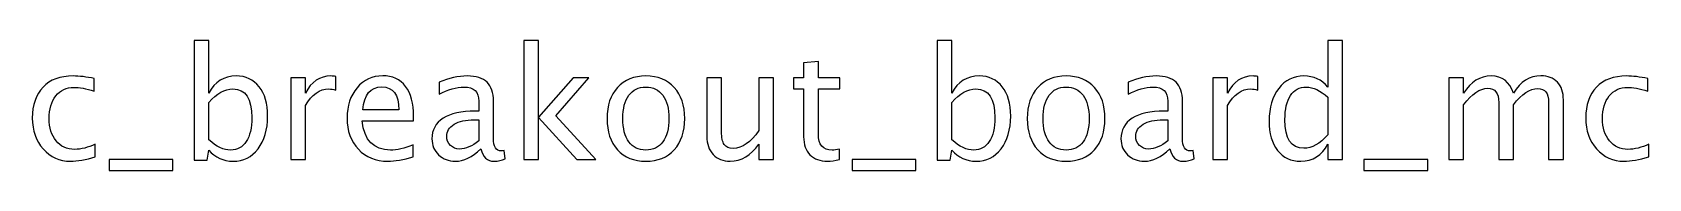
# Model space of a CAD drawing. Header units: centimetres. Extents: x -55 to 43, y -73 to 74.
# Drawn here: x -17.71 to -4.34, y 16.05 to 17.12 of the extents above; entities that cross this region are included whole.
import ezdxf

# ---------------------------------------------------------------- set-up
doc = ezdxf.new("R2010")
doc.units = ezdxf.units.CM
doc.header["$MEASUREMENT"] = 0
doc.layers.add('Layer 1', color=7, linetype='Continuous')

msp = doc.modelspace()

# ---------------------------------------------------------------- linework, layer by layer
at = {"layer": 'Layer 1'}
for points, knots in [([(-16.37559, 16.13235), (-16.37559, 16.13235), (-16.37559, 17.11914), (-16.37559, 17.11914), (-16.37559, 17.11914), (-16.37559, 17.11914), (-16.25367, 17.11914), (-16.25367, 17.11914), (-16.25367, 17.11914), (-16.25367, 17.11914), (-16.25367, 16.68586), (-16.25367, 16.68586), (-16.25367, 16.68586), (-16.20372, 16.78005), (-16.12857, 16.82704), (-16.02846, 16.82704), (-16.02846, 16.82704), (-15.94739, 16.82704), (-15.88368, 16.79762), (-15.83711, 16.73856), (-15.83711, 16.73856), (-15.79054, 16.67951), (-15.76726, 16.59886), (-15.76726, 16.49663), (-15.76726, 16.49663), (-15.76726, 16.38529), (-15.79372, 16.29533), (-15.84642, 16.22718), (-15.84642, 16.22718), (-15.89913, 16.15881), (-15.96855, 16.12473), (-16.05449, 16.12473), (-16.05449, 16.12473), (-16.13429, 16.12473), (-16.20075, 16.15521), (-16.25367, 16.21638), (-16.25367, 16.21638), (-16.25367, 16.21638), (-16.26849, 16.13235), (-16.26849, 16.13235), (-16.26849, 16.13235), (-16.26849, 16.13235), (-16.37559, 16.13235), (-16.37559, 16.13235)], [0, 0, 0, 0, 0.08333333, 0.08333333, 0.08333333, 0.08333333, 0.16666667, 0.16666667, 0.16666667, 0.16666667, 0.25, 0.25, 0.25, 0.25, 0.33333333, 0.33333333, 0.33333333, 0.33333333, 0.41666667, 0.41666667, 0.41666667, 0.41666667, 0.5, 0.5, 0.5, 0.5, 0.58333333, 0.58333333, 0.58333333, 0.58333333, 0.66666667, 0.66666667, 0.66666667, 0.66666667, 0.75, 0.75, 0.75, 0.75, 0.83333333, 0.83333333, 0.83333333, 0.83333333, 1, 1, 1, 1]), ([(-13.64785, 16.13997), (-13.64785, 16.13997), (-13.64785, 17.11914), (-13.64785, 17.11914), (-13.64785, 17.11914), (-13.64785, 17.11914), (-13.52593, 17.11914), (-13.52593, 17.11914), (-13.52593, 17.11914), (-13.52593, 17.11914), (-13.52593, 16.48647), (-13.52593, 16.48647), (-13.52593, 16.48647), (-13.52593, 16.48647), (-13.24018, 16.81307), (-13.24018, 16.81307), (-13.24018, 16.81307), (-13.24018, 16.81307), (-13.10852, 16.81307), (-13.10852, 16.81307), (-13.10852, 16.81307), (-13.10852, 16.81307), (-13.38157, 16.49896), (-13.38157, 16.49896), (-13.38157, 16.49896), (-13.38157, 16.49896), (-13.05137, 16.13997), (-13.05137, 16.13997), (-13.05137, 16.13997), (-13.05137, 16.13997), (-13.20843, 16.13997), (-13.20843, 16.13997), (-13.20843, 16.13997), (-13.20843, 16.13997), (-13.52593, 16.4852), (-13.52593, 16.4852), (-13.52593, 16.4852), (-13.52593, 16.4852), (-13.52593, 16.13997), (-13.52593, 16.13997), (-13.52593, 16.13997), (-13.52593, 16.13997), (-13.64785, 16.13997), (-13.64785, 16.13997)], [0, 0, 0, 0, 0.08333333, 0.08333333, 0.08333333, 0.08333333, 0.16666667, 0.16666667, 0.16666667, 0.16666667, 0.25, 0.25, 0.25, 0.25, 0.33333333, 0.33333333, 0.33333333, 0.33333333, 0.41666667, 0.41666667, 0.41666667, 0.41666667, 0.5, 0.5, 0.5, 0.5, 0.58333333, 0.58333333, 0.58333333, 0.58333333, 0.66666667, 0.66666667, 0.66666667, 0.66666667, 0.75, 0.75, 0.75, 0.75, 0.83333333, 0.83333333, 0.83333333, 0.83333333, 1, 1, 1, 1]), ([(-10.2271, 16.13235), (-10.2271, 16.13235), (-10.2271, 17.11914), (-10.2271, 17.11914), (-10.2271, 17.11914), (-10.2271, 17.11914), (-10.10518, 17.11914), (-10.10518, 17.11914), (-10.10518, 17.11914), (-10.10518, 17.11914), (-10.10518, 16.68586), (-10.10518, 16.68586), (-10.10518, 16.68586), (-10.05523, 16.78005), (-9.98008, 16.82704), (-9.87997, 16.82704), (-9.87997, 16.82704), (-9.7989, 16.82704), (-9.73519, 16.79762), (-9.68862, 16.73856), (-9.68862, 16.73856), (-9.64205, 16.67951), (-9.61877, 16.59886), (-9.61877, 16.49663), (-9.61877, 16.49663), (-9.61877, 16.38529), (-9.64523, 16.29533), (-9.69793, 16.22718), (-9.69793, 16.22718), (-9.75064, 16.15881), (-9.82006, 16.12473), (-9.906, 16.12473), (-9.906, 16.12473), (-9.9858, 16.12473), (-10.05226, 16.15521), (-10.10518, 16.21638), (-10.10518, 16.21638), (-10.10518, 16.21638), (-10.12, 16.13235), (-10.12, 16.13235), (-10.12, 16.13235), (-10.12, 16.13235), (-10.2271, 16.13235), (-10.2271, 16.13235)], [0, 0, 0, 0, 0.08333333, 0.08333333, 0.08333333, 0.08333333, 0.16666667, 0.16666667, 0.16666667, 0.16666667, 0.25, 0.25, 0.25, 0.25, 0.33333333, 0.33333333, 0.33333333, 0.33333333, 0.41666667, 0.41666667, 0.41666667, 0.41666667, 0.5, 0.5, 0.5, 0.5, 0.58333333, 0.58333333, 0.58333333, 0.58333333, 0.66666667, 0.66666667, 0.66666667, 0.66666667, 0.75, 0.75, 0.75, 0.75, 0.83333333, 0.83333333, 0.83333333, 0.83333333, 1, 1, 1, 1]), ([(-6.99369, 16.13997), (-6.99369, 16.13997), (-6.99369, 16.26634), (-6.99369, 16.26634), (-6.99369, 16.26634), (-7.04343, 16.17193), (-7.11836, 16.12473), (-7.21848, 16.12473), (-7.21848, 16.12473), (-7.29976, 16.12473), (-7.36368, 16.15415), (-7.41025, 16.21321), (-7.41025, 16.21321), (-7.45682, 16.27226), (-7.4801, 16.35291), (-7.4801, 16.45514), (-7.4801, 16.45514), (-7.4801, 16.5669), (-7.45364, 16.65686), (-7.40094, 16.72502), (-7.40094, 16.72502), (-7.34802, 16.79296), (-7.27859, 16.82704), (-7.19244, 16.82704), (-7.19244, 16.82704), (-7.11265, 16.82704), (-7.04618, 16.79656), (-6.99369, 16.73539), (-6.99369, 16.73539), (-6.99369, 16.73539), (-6.99369, 17.11914), (-6.99369, 17.11914), (-6.99369, 17.11914), (-6.99369, 17.11914), (-6.87177, 17.11914), (-6.87177, 17.11914), (-6.87177, 17.11914), (-6.87177, 17.11914), (-6.87177, 16.13997), (-6.87177, 16.13997), (-6.87177, 16.13997), (-6.87177, 16.13997), (-6.99369, 16.13997), (-6.99369, 16.13997)], [0, 0, 0, 0, 0.08333333, 0.08333333, 0.08333333, 0.08333333, 0.16666667, 0.16666667, 0.16666667, 0.16666667, 0.25, 0.25, 0.25, 0.25, 0.33333333, 0.33333333, 0.33333333, 0.33333333, 0.41666667, 0.41666667, 0.41666667, 0.41666667, 0.5, 0.5, 0.5, 0.5, 0.58333333, 0.58333333, 0.58333333, 0.58333333, 0.66666667, 0.66666667, 0.66666667, 0.66666667, 0.75, 0.75, 0.75, 0.75, 0.83333333, 0.83333333, 0.83333333, 0.83333333, 1, 1, 1, 1]), ([(-11.03609, 16.14018), (-11.07377, 16.12981), (-11.10657, 16.12473), (-11.1343, 16.12473), (-11.1343, 16.12473), (-11.19653, 16.12473), (-11.245, 16.14251), (-11.27972, 16.17807), (-11.27972, 16.17807), (-11.31464, 16.21363), (-11.332, 16.26295), (-11.332, 16.32624), (-11.332, 16.32624), (-11.332, 16.32624), (-11.332, 16.72163), (-11.332, 16.72163), (-11.332, 16.72163), (-11.332, 16.72163), (-11.41624, 16.72163), (-11.41624, 16.72163), (-11.41624, 16.72163), (-11.41624, 16.72163), (-11.41624, 16.81307), (-11.41624, 16.81307), (-11.41624, 16.81307), (-11.41624, 16.81307), (-11.332, 16.81307), (-11.332, 16.81307), (-11.332, 16.81307), (-11.332, 16.81307), (-11.332, 16.93478), (-11.332, 16.93478), (-11.332, 16.93478), (-11.332, 16.93478), (-11.21008, 16.94642), (-11.21008, 16.94642), (-11.21008, 16.94642), (-11.21008, 16.94642), (-11.21008, 16.81307), (-11.21008, 16.81307), (-11.21008, 16.81307), (-11.21008, 16.81307), (-11.03355, 16.81307), (-11.03355, 16.81307), (-11.03355, 16.81307), (-11.03355, 16.81307), (-11.03355, 16.72163), (-11.03355, 16.72163), (-11.03355, 16.72163), (-11.03355, 16.72163), (-11.21008, 16.72163), (-11.21008, 16.72163), (-11.21008, 16.72163), (-11.21008, 16.72163), (-11.21008, 16.34825), (-11.21008, 16.34825), (-11.21008, 16.34825), (-11.21008, 16.2602), (-11.17177, 16.21617), (-11.09536, 16.21617), (-11.09536, 16.21617), (-11.07906, 16.21617), (-11.05937, 16.21892), (-11.03609, 16.22421), (-11.03609, 16.22421), (-11.03609, 16.22421), (-11.03609, 16.14018), (-11.03609, 16.14018)], [0, 0, 0, 0, 0.05555556, 0.05555556, 0.05555556, 0.05555556, 0.11111111, 0.11111111, 0.11111111, 0.11111111, 0.16666667, 0.16666667, 0.16666667, 0.16666667, 0.22222222, 0.22222222, 0.22222222, 0.22222222, 0.27777778, 0.27777778, 0.27777778, 0.27777778, 0.33333333, 0.33333333, 0.33333333, 0.33333333, 0.38888889, 0.38888889, 0.38888889, 0.38888889, 0.44444444, 0.44444444, 0.44444444, 0.44444444, 0.5, 0.5, 0.5, 0.5, 0.55555556, 0.55555556, 0.55555556, 0.55555556, 0.61111111, 0.61111111, 0.61111111, 0.61111111, 0.66666667, 0.66666667, 0.66666667, 0.66666667, 0.72222222, 0.72222222, 0.72222222, 0.72222222, 0.77777778, 0.77777778, 0.77777778, 0.77777778, 0.83333333, 0.83333333, 0.83333333, 0.83333333, 0.88888889, 0.88888889, 0.88888889, 0.88888889, 1, 1, 1, 1]), ([(-17.19368, 16.16029), (-17.27263, 16.13658), (-17.34079, 16.12473), (-17.39815, 16.12473), (-17.39815, 16.12473), (-17.48917, 16.12473), (-17.56452, 16.15839), (-17.62442, 16.22548), (-17.62442, 16.22548), (-17.68432, 16.29279), (-17.71438, 16.37767), (-17.71438, 16.47991), (-17.71438, 16.47991), (-17.71438, 16.58913), (-17.68475, 16.67443), (-17.62548, 16.73539), (-17.62548, 16.73539), (-17.56621, 16.79656), (-17.48345, 16.82704), (-17.37719, 16.82704), (-17.37719, 16.82704), (-17.32491, 16.82704), (-17.26607, 16.81984), (-17.2013, 16.80545), (-17.2013, 16.80545), (-17.2013, 16.80545), (-17.2013, 16.70258), (-17.2013, 16.70258), (-17.2013, 16.70258), (-17.27009, 16.7229), (-17.32618, 16.73306), (-17.36936, 16.73306), (-17.36936, 16.73306), (-17.43202, 16.73306), (-17.48218, 16.70957), (-17.51965, 16.66279), (-17.51965, 16.66279), (-17.55711, 16.61601), (-17.57595, 16.55357), (-17.57595, 16.47567), (-17.57595, 16.47567), (-17.57595, 16.40011), (-17.55648, 16.33915), (-17.51774, 16.29237), (-17.51774, 16.29237), (-17.47901, 16.2458), (-17.42842, 16.22252), (-17.36555, 16.22252), (-17.36555, 16.22252), (-17.30988, 16.22252), (-17.25273, 16.23691), (-17.19368, 16.2657), (-17.19368, 16.2657), (-17.19368, 16.2657), (-17.19368, 16.16029), (-17.19368, 16.16029)], [0, 0, 0, 0, 0.06666667, 0.06666667, 0.06666667, 0.06666667, 0.13333333, 0.13333333, 0.13333333, 0.13333333, 0.2, 0.2, 0.2, 0.2, 0.26666667, 0.26666667, 0.26666667, 0.26666667, 0.33333333, 0.33333333, 0.33333333, 0.33333333, 0.4, 0.4, 0.4, 0.4, 0.46666667, 0.46666667, 0.46666667, 0.46666667, 0.53333333, 0.53333333, 0.53333333, 0.53333333, 0.6, 0.6, 0.6, 0.6, 0.66666667, 0.66666667, 0.66666667, 0.66666667, 0.73333333, 0.73333333, 0.73333333, 0.73333333, 0.8, 0.8, 0.8, 0.8, 0.86666667, 0.86666667, 0.86666667, 0.86666667, 1, 1, 1, 1]), ([(-16.25367, 16.30041), (-16.1908, 16.24432), (-16.1309, 16.21617), (-16.07396, 16.21617), (-16.07396, 16.21617), (-16.01787, 16.21617), (-15.97448, 16.23967), (-15.944, 16.28644), (-15.944, 16.28644), (-15.91331, 16.33322), (-15.89807, 16.39905), (-15.89807, 16.48414), (-15.89807, 16.48414), (-15.89807, 16.64162), (-15.95014, 16.72036), (-16.05428, 16.72036), (-16.05428, 16.72036), (-16.12244, 16.72036), (-16.1889, 16.68353), (-16.25367, 16.60966), (-16.25367, 16.60966), (-16.25367, 16.60966), (-16.25367, 16.30041), (-16.25367, 16.30041)], [0, 0, 0, 0, 0.14285714, 0.14285714, 0.14285714, 0.14285714, 0.28571429, 0.28571429, 0.28571429, 0.28571429, 0.42857143, 0.42857143, 0.42857143, 0.42857143, 0.57142857, 0.57142857, 0.57142857, 0.57142857, 0.71428571, 0.71428571, 0.71428571, 0.71428571, 1, 1, 1, 1]), ([(-15.57634, 16.13997), (-15.57634, 16.13997), (-15.57634, 16.81307), (-15.57634, 16.81307), (-15.57634, 16.81307), (-15.57634, 16.81307), (-15.45442, 16.81307), (-15.45442, 16.81307), (-15.45442, 16.81307), (-15.45442, 16.81307), (-15.45442, 16.68586), (-15.45442, 16.68586), (-15.45442, 16.68586), (-15.40595, 16.78005), (-15.33567, 16.82704), (-15.24339, 16.82704), (-15.24339, 16.82704), (-15.2309, 16.82704), (-15.21778, 16.82598), (-15.20423, 16.82387), (-15.20423, 16.82387), (-15.20423, 16.82387), (-15.20423, 16.70978), (-15.20423, 16.70978), (-15.20423, 16.70978), (-15.2254, 16.71676), (-15.24402, 16.72036), (-15.26011, 16.72036), (-15.26011, 16.72036), (-15.33758, 16.72036), (-15.40235, 16.67464), (-15.45442, 16.58299), (-15.45442, 16.58299), (-15.45442, 16.58299), (-15.45442, 16.13997), (-15.45442, 16.13997), (-15.45442, 16.13997), (-15.45442, 16.13997), (-15.57634, 16.13997), (-15.57634, 16.13997)], [0, 0, 0, 0, 0.09090909, 0.09090909, 0.09090909, 0.09090909, 0.18181818, 0.18181818, 0.18181818, 0.18181818, 0.27272727, 0.27272727, 0.27272727, 0.27272727, 0.36363636, 0.36363636, 0.36363636, 0.36363636, 0.45454545, 0.45454545, 0.45454545, 0.45454545, 0.54545455, 0.54545455, 0.54545455, 0.54545455, 0.63636364, 0.63636364, 0.63636364, 0.63636364, 0.72727273, 0.72727273, 0.72727273, 0.72727273, 0.81818182, 0.81818182, 0.81818182, 0.81818182, 1, 1, 1, 1]), ([(-14.56267, 16.16156), (-14.64458, 16.13701), (-14.71465, 16.12473), (-14.77307, 16.12473), (-14.77307, 16.12473), (-14.87276, 16.12473), (-14.95383, 16.15775), (-15.01627, 16.22358), (-15.01627, 16.22358), (-15.07871, 16.28941), (-15.11004, 16.37471), (-15.11004, 16.4797), (-15.11004, 16.4797), (-15.11004, 16.58151), (-15.08252, 16.66512), (-15.02728, 16.73052), (-15.02728, 16.73052), (-14.97203, 16.79571), (-14.90134, 16.82831), (-14.81519, 16.82831), (-14.81519, 16.82831), (-14.7337, 16.82831), (-14.67062, 16.79931), (-14.62617, 16.74132), (-14.62617, 16.74132), (-14.58172, 16.68332), (-14.55949, 16.60119), (-14.55949, 16.49472), (-14.55949, 16.49472), (-14.55949, 16.49472), (-14.56013, 16.45747), (-14.56013, 16.45747), (-14.56013, 16.45747), (-14.56013, 16.45747), (-14.98558, 16.45747), (-14.98558, 16.45747), (-14.98558, 16.45747), (-14.9678, 16.2966), (-14.88927, 16.21617), (-14.75021, 16.21617), (-14.75021, 16.21617), (-14.69919, 16.21617), (-14.63675, 16.23056), (-14.56267, 16.25935), (-14.56267, 16.25935), (-14.56267, 16.25935), (-14.56267, 16.16156), (-14.56267, 16.16156)], [0, 0, 0, 0, 0.07692308, 0.07692308, 0.07692308, 0.07692308, 0.15384615, 0.15384615, 0.15384615, 0.15384615, 0.23076923, 0.23076923, 0.23076923, 0.23076923, 0.30769231, 0.30769231, 0.30769231, 0.30769231, 0.38461538, 0.38461538, 0.38461538, 0.38461538, 0.46153846, 0.46153846, 0.46153846, 0.46153846, 0.53846154, 0.53846154, 0.53846154, 0.53846154, 0.61538462, 0.61538462, 0.61538462, 0.61538462, 0.69230769, 0.69230769, 0.69230769, 0.69230769, 0.76923077, 0.76923077, 0.76923077, 0.76923077, 0.84615385, 0.84615385, 0.84615385, 0.84615385, 1, 1, 1, 1]), ([(-14.97923, 16.54891), (-14.97923, 16.54891), (-14.68205, 16.54891), (-14.68205, 16.54891), (-14.68205, 16.54891), (-14.68205, 16.67422), (-14.72883, 16.73687), (-14.82217, 16.73687), (-14.82217, 16.73687), (-14.91615, 16.73687), (-14.96843, 16.67422), (-14.97923, 16.54891)], [0, 0, 0, 0, 0.25, 0.25, 0.25, 0.25, 0.5, 0.5, 0.5, 0.5, 1, 1, 1, 1]), ([(-14.00218, 16.2257), (-14.07541, 16.15839), (-14.1459, 16.12473), (-14.21363, 16.12473), (-14.21363, 16.12473), (-14.2693, 16.12473), (-14.31566, 16.14209), (-14.35227, 16.17701), (-14.35227, 16.17701), (-14.3891, 16.21194), (-14.40752, 16.25596), (-14.40752, 16.30909), (-14.40752, 16.30909), (-14.40752, 16.38254), (-14.37662, 16.43906), (-14.31481, 16.47843), (-14.31481, 16.47843), (-14.253, 16.5178), (-14.16431, 16.53748), (-14.04874, 16.53748), (-14.04874, 16.53748), (-14.04874, 16.53748), (-14.02017, 16.53748), (-14.02017, 16.53748), (-14.02017, 16.53748), (-14.02017, 16.53748), (-14.02017, 16.61855), (-14.02017, 16.61855), (-14.02017, 16.61855), (-14.02017, 16.69665), (-14.06081, 16.7356), (-14.1423, 16.7356), (-14.1423, 16.7356), (-14.20538, 16.7356), (-14.27438, 16.7157), (-14.3491, 16.67591), (-14.3491, 16.67591), (-14.3491, 16.67591), (-14.3491, 16.77624), (-14.3491, 16.77624), (-14.3491, 16.77624), (-14.26697, 16.81011), (-14.1895, 16.82704), (-14.1169, 16.82704), (-14.1169, 16.82704), (-14.04218, 16.82704), (-13.98694, 16.81011), (-13.95159, 16.77603), (-13.95159, 16.77603), (-13.91603, 16.74195), (-13.89825, 16.68946), (-13.89825, 16.61855), (-13.89825, 16.61855), (-13.89825, 16.61855), (-13.89825, 16.31438), (-13.89825, 16.31438), (-13.89825, 16.31438), (-13.89825, 16.24475), (-13.87687, 16.20982), (-13.8339, 16.20982), (-13.8339, 16.20982), (-13.82861, 16.20982), (-13.82078, 16.21067), (-13.81041, 16.21236), (-13.81041, 16.21236), (-13.81041, 16.21236), (-13.80173, 16.14463), (-13.80173, 16.14463), (-13.80173, 16.14463), (-13.82946, 16.13129), (-13.85994, 16.12473), (-13.89338, 16.12473), (-13.89338, 16.12473), (-13.95032, 16.12473), (-13.98651, 16.15839), (-14.00218, 16.2257)], [0, 0, 0, 0, 0.05, 0.05, 0.05, 0.05, 0.1, 0.1, 0.1, 0.1, 0.15, 0.15, 0.15, 0.15, 0.2, 0.2, 0.2, 0.2, 0.25, 0.25, 0.25, 0.25, 0.3, 0.3, 0.3, 0.3, 0.35, 0.35, 0.35, 0.35, 0.4, 0.4, 0.4, 0.4, 0.45, 0.45, 0.45, 0.45, 0.5, 0.5, 0.5, 0.5, 0.55, 0.55, 0.55, 0.55, 0.6, 0.6, 0.6, 0.6, 0.65, 0.65, 0.65, 0.65, 0.7, 0.7, 0.7, 0.7, 0.75, 0.75, 0.75, 0.75, 0.8, 0.8, 0.8, 0.8, 0.85, 0.85, 0.85, 0.85, 0.9, 0.9, 0.9, 0.9, 1, 1, 1, 1]), ([(-12.63756, 16.12473), (-12.73641, 16.12473), (-12.81472, 16.15627), (-12.8723, 16.21935), (-12.8723, 16.21935), (-12.93008, 16.28242), (-12.95887, 16.36815), (-12.95887, 16.47631), (-12.95887, 16.47631), (-12.95887, 16.58426), (-12.93008, 16.66977), (-12.8723, 16.73264), (-12.8723, 16.73264), (-12.81472, 16.7955), (-12.73641, 16.82704), (-12.63756, 16.82704), (-12.63756, 16.82704), (-12.53871, 16.82704), (-12.46039, 16.7955), (-12.40282, 16.73264), (-12.40282, 16.73264), (-12.34504, 16.66977), (-12.31625, 16.58426), (-12.31625, 16.47631), (-12.31625, 16.47631), (-12.31625, 16.36815), (-12.34504, 16.28242), (-12.40282, 16.21935), (-12.40282, 16.21935), (-12.46039, 16.15627), (-12.53871, 16.12473), (-12.63756, 16.12473)], [0, 0, 0, 0, 0.11111111, 0.11111111, 0.11111111, 0.11111111, 0.22222222, 0.22222222, 0.22222222, 0.22222222, 0.33333333, 0.33333333, 0.33333333, 0.33333333, 0.44444444, 0.44444444, 0.44444444, 0.44444444, 0.55555556, 0.55555556, 0.55555556, 0.55555556, 0.66666667, 0.66666667, 0.66666667, 0.66666667, 0.77777778, 0.77777778, 0.77777778, 0.77777778, 1, 1, 1, 1]), ([(-12.63777, 16.21617), (-12.57745, 16.21617), (-12.53046, 16.23882), (-12.49701, 16.28433), (-12.49701, 16.28433), (-12.46378, 16.32962), (-12.44706, 16.39376), (-12.44706, 16.47631), (-12.44706, 16.47631), (-12.44706, 16.55865), (-12.46378, 16.62257), (-12.49701, 16.66787), (-12.49701, 16.66787), (-12.53046, 16.71295), (-12.57745, 16.7356), (-12.63777, 16.7356), (-12.63777, 16.7356), (-12.69831, 16.7356), (-12.7453, 16.71295), (-12.77832, 16.66787), (-12.77832, 16.66787), (-12.81155, 16.62257), (-12.82806, 16.55865), (-12.82806, 16.47631), (-12.82806, 16.47631), (-12.82806, 16.39376), (-12.81155, 16.32962), (-12.77832, 16.28433), (-12.77832, 16.28433), (-12.7453, 16.23882), (-12.69831, 16.21617), (-12.63777, 16.21617)], [0, 0, 0, 0, 0.11111111, 0.11111111, 0.11111111, 0.11111111, 0.22222222, 0.22222222, 0.22222222, 0.22222222, 0.33333333, 0.33333333, 0.33333333, 0.33333333, 0.44444444, 0.44444444, 0.44444444, 0.44444444, 0.55555556, 0.55555556, 0.55555556, 0.55555556, 0.66666667, 0.66666667, 0.66666667, 0.66666667, 0.77777778, 0.77777778, 0.77777778, 0.77777778, 1, 1, 1, 1]), ([(-11.70369, 16.13997), (-11.70369, 16.13997), (-11.70369, 16.26655), (-11.70369, 16.26655), (-11.70369, 16.26655), (-11.76867, 16.17193), (-11.84762, 16.12473), (-11.94033, 16.12473), (-11.94033, 16.12473), (-11.99918, 16.12473), (-12.04595, 16.14315), (-12.08067, 16.18019), (-12.08067, 16.18019), (-12.11559, 16.21723), (-12.13295, 16.26697), (-12.13295, 16.32984), (-12.13295, 16.32984), (-12.13295, 16.32984), (-12.13295, 16.81307), (-12.13295, 16.81307), (-12.13295, 16.81307), (-12.13295, 16.81307), (-12.01103, 16.81307), (-12.01103, 16.81307), (-12.01103, 16.81307), (-12.01103, 16.81307), (-12.01103, 16.36963), (-12.01103, 16.36963), (-12.01103, 16.36963), (-12.01103, 16.31904), (-12.00362, 16.28327), (-11.98902, 16.2621), (-11.98902, 16.2621), (-11.9742, 16.24072), (-11.94965, 16.23014), (-11.91514, 16.23014), (-11.91514, 16.23014), (-11.84064, 16.23014), (-11.76994, 16.27904), (-11.70369, 16.37704), (-11.70369, 16.37704), (-11.70369, 16.37704), (-11.70369, 16.81307), (-11.70369, 16.81307), (-11.70369, 16.81307), (-11.70369, 16.81307), (-11.58177, 16.81307), (-11.58177, 16.81307), (-11.58177, 16.81307), (-11.58177, 16.81307), (-11.58177, 16.13997), (-11.58177, 16.13997), (-11.58177, 16.13997), (-11.58177, 16.13997), (-11.70369, 16.13997), (-11.70369, 16.13997)], [0, 0, 0, 0, 0.06666667, 0.06666667, 0.06666667, 0.06666667, 0.13333333, 0.13333333, 0.13333333, 0.13333333, 0.2, 0.2, 0.2, 0.2, 0.26666667, 0.26666667, 0.26666667, 0.26666667, 0.33333333, 0.33333333, 0.33333333, 0.33333333, 0.4, 0.4, 0.4, 0.4, 0.46666667, 0.46666667, 0.46666667, 0.46666667, 0.53333333, 0.53333333, 0.53333333, 0.53333333, 0.6, 0.6, 0.6, 0.6, 0.66666667, 0.66666667, 0.66666667, 0.66666667, 0.73333333, 0.73333333, 0.73333333, 0.73333333, 0.8, 0.8, 0.8, 0.8, 0.86666667, 0.86666667, 0.86666667, 0.86666667, 1, 1, 1, 1]), ([(-10.10518, 16.30041), (-10.04231, 16.24432), (-9.98241, 16.21617), (-9.92547, 16.21617), (-9.92547, 16.21617), (-9.86938, 16.21617), (-9.82599, 16.23967), (-9.79551, 16.28644), (-9.79551, 16.28644), (-9.76482, 16.33322), (-9.74958, 16.39905), (-9.74958, 16.48414), (-9.74958, 16.48414), (-9.74958, 16.64162), (-9.80165, 16.72036), (-9.90579, 16.72036), (-9.90579, 16.72036), (-9.97395, 16.72036), (-10.04041, 16.68353), (-10.10518, 16.60966), (-10.10518, 16.60966), (-10.10518, 16.60966), (-10.10518, 16.30041), (-10.10518, 16.30041)], [0, 0, 0, 0, 0.14285714, 0.14285714, 0.14285714, 0.14285714, 0.28571429, 0.28571429, 0.28571429, 0.28571429, 0.42857143, 0.42857143, 0.42857143, 0.42857143, 0.57142857, 0.57142857, 0.57142857, 0.57142857, 0.71428571, 0.71428571, 0.71428571, 0.71428571, 1, 1, 1, 1]), ([(-9.15988, 16.12473), (-9.25873, 16.12473), (-9.33704, 16.15627), (-9.39462, 16.21935), (-9.39462, 16.21935), (-9.4524, 16.28242), (-9.48119, 16.36815), (-9.48119, 16.47631), (-9.48119, 16.47631), (-9.48119, 16.58426), (-9.4524, 16.66977), (-9.39462, 16.73264), (-9.39462, 16.73264), (-9.33704, 16.7955), (-9.25873, 16.82704), (-9.15988, 16.82704), (-9.15988, 16.82704), (-9.06103, 16.82704), (-8.98271, 16.7955), (-8.92514, 16.73264), (-8.92514, 16.73264), (-8.86736, 16.66977), (-8.83857, 16.58426), (-8.83857, 16.47631), (-8.83857, 16.47631), (-8.83857, 16.36815), (-8.86736, 16.28242), (-8.92514, 16.21935), (-8.92514, 16.21935), (-8.98271, 16.15627), (-9.06103, 16.12473), (-9.15988, 16.12473)], [0, 0, 0, 0, 0.11111111, 0.11111111, 0.11111111, 0.11111111, 0.22222222, 0.22222222, 0.22222222, 0.22222222, 0.33333333, 0.33333333, 0.33333333, 0.33333333, 0.44444444, 0.44444444, 0.44444444, 0.44444444, 0.55555556, 0.55555556, 0.55555556, 0.55555556, 0.66666667, 0.66666667, 0.66666667, 0.66666667, 0.77777778, 0.77777778, 0.77777778, 0.77777778, 1, 1, 1, 1]), ([(-9.16009, 16.21617), (-9.09977, 16.21617), (-9.05278, 16.23882), (-9.01933, 16.28433), (-9.01933, 16.28433), (-8.9861, 16.32962), (-8.96938, 16.39376), (-8.96938, 16.47631), (-8.96938, 16.47631), (-8.96938, 16.55865), (-8.9861, 16.62257), (-9.01933, 16.66787), (-9.01933, 16.66787), (-9.05278, 16.71295), (-9.09977, 16.7356), (-9.16009, 16.7356), (-9.16009, 16.7356), (-9.22063, 16.7356), (-9.26762, 16.71295), (-9.30064, 16.66787), (-9.30064, 16.66787), (-9.33387, 16.62257), (-9.35038, 16.55865), (-9.35038, 16.47631), (-9.35038, 16.47631), (-9.35038, 16.39376), (-9.33387, 16.32962), (-9.30064, 16.28433), (-9.30064, 16.28433), (-9.26762, 16.23882), (-9.22063, 16.21617), (-9.16009, 16.21617)], [0, 0, 0, 0, 0.11111111, 0.11111111, 0.11111111, 0.11111111, 0.22222222, 0.22222222, 0.22222222, 0.22222222, 0.33333333, 0.33333333, 0.33333333, 0.33333333, 0.44444444, 0.44444444, 0.44444444, 0.44444444, 0.55555556, 0.55555556, 0.55555556, 0.55555556, 0.66666667, 0.66666667, 0.66666667, 0.66666667, 0.77777778, 0.77777778, 0.77777778, 0.77777778, 1, 1, 1, 1]), ([(-8.30073, 16.2257), (-8.37396, 16.15839), (-8.44445, 16.12473), (-8.51218, 16.12473), (-8.51218, 16.12473), (-8.56785, 16.12473), (-8.61421, 16.14209), (-8.65082, 16.17701), (-8.65082, 16.17701), (-8.68765, 16.21194), (-8.70607, 16.25596), (-8.70607, 16.30909), (-8.70607, 16.30909), (-8.70607, 16.38254), (-8.67517, 16.43906), (-8.61336, 16.47843), (-8.61336, 16.47843), (-8.55155, 16.5178), (-8.46286, 16.53748), (-8.34729, 16.53748), (-8.34729, 16.53748), (-8.34729, 16.53748), (-8.31872, 16.53748), (-8.31872, 16.53748), (-8.31872, 16.53748), (-8.31872, 16.53748), (-8.31872, 16.61855), (-8.31872, 16.61855), (-8.31872, 16.61855), (-8.31872, 16.69665), (-8.35936, 16.7356), (-8.44085, 16.7356), (-8.44085, 16.7356), (-8.50393, 16.7356), (-8.57293, 16.7157), (-8.64765, 16.67591), (-8.64765, 16.67591), (-8.64765, 16.67591), (-8.64765, 16.77624), (-8.64765, 16.77624), (-8.64765, 16.77624), (-8.56552, 16.81011), (-8.48805, 16.82704), (-8.41545, 16.82704), (-8.41545, 16.82704), (-8.34073, 16.82704), (-8.28549, 16.81011), (-8.25014, 16.77603), (-8.25014, 16.77603), (-8.21458, 16.74195), (-8.1968, 16.68946), (-8.1968, 16.61855), (-8.1968, 16.61855), (-8.1968, 16.61855), (-8.1968, 16.31438), (-8.1968, 16.31438), (-8.1968, 16.31438), (-8.1968, 16.24475), (-8.17542, 16.20982), (-8.13245, 16.20982), (-8.13245, 16.20982), (-8.12716, 16.20982), (-8.11933, 16.21067), (-8.10896, 16.21236), (-8.10896, 16.21236), (-8.10896, 16.21236), (-8.10028, 16.14463), (-8.10028, 16.14463), (-8.10028, 16.14463), (-8.12801, 16.13129), (-8.15849, 16.12473), (-8.19193, 16.12473), (-8.19193, 16.12473), (-8.24887, 16.12473), (-8.28506, 16.15839), (-8.30073, 16.2257)], [0, 0, 0, 0, 0.05, 0.05, 0.05, 0.05, 0.1, 0.1, 0.1, 0.1, 0.15, 0.15, 0.15, 0.15, 0.2, 0.2, 0.2, 0.2, 0.25, 0.25, 0.25, 0.25, 0.3, 0.3, 0.3, 0.3, 0.35, 0.35, 0.35, 0.35, 0.4, 0.4, 0.4, 0.4, 0.45, 0.45, 0.45, 0.45, 0.5, 0.5, 0.5, 0.5, 0.55, 0.55, 0.55, 0.55, 0.6, 0.6, 0.6, 0.6, 0.65, 0.65, 0.65, 0.65, 0.7, 0.7, 0.7, 0.7, 0.75, 0.75, 0.75, 0.75, 0.8, 0.8, 0.8, 0.8, 0.85, 0.85, 0.85, 0.85, 0.9, 0.9, 0.9, 0.9, 1, 1, 1, 1]), ([(-7.9464, 16.13997), (-7.9464, 16.13997), (-7.9464, 16.81307), (-7.9464, 16.81307), (-7.9464, 16.81307), (-7.9464, 16.81307), (-7.82448, 16.81307), (-7.82448, 16.81307), (-7.82448, 16.81307), (-7.82448, 16.81307), (-7.82448, 16.68586), (-7.82448, 16.68586), (-7.82448, 16.68586), (-7.77601, 16.78005), (-7.70573, 16.82704), (-7.61345, 16.82704), (-7.61345, 16.82704), (-7.60096, 16.82704), (-7.58784, 16.82598), (-7.57429, 16.82387), (-7.57429, 16.82387), (-7.57429, 16.82387), (-7.57429, 16.70978), (-7.57429, 16.70978), (-7.57429, 16.70978), (-7.59546, 16.71676), (-7.61408, 16.72036), (-7.63017, 16.72036), (-7.63017, 16.72036), (-7.70764, 16.72036), (-7.77241, 16.67464), (-7.82448, 16.58299), (-7.82448, 16.58299), (-7.82448, 16.58299), (-7.82448, 16.13997), (-7.82448, 16.13997), (-7.82448, 16.13997), (-7.82448, 16.13997), (-7.9464, 16.13997), (-7.9464, 16.13997)], [0, 0, 0, 0, 0.09090909, 0.09090909, 0.09090909, 0.09090909, 0.18181818, 0.18181818, 0.18181818, 0.18181818, 0.27272727, 0.27272727, 0.27272727, 0.27272727, 0.36363636, 0.36363636, 0.36363636, 0.36363636, 0.45454545, 0.45454545, 0.45454545, 0.45454545, 0.54545455, 0.54545455, 0.54545455, 0.54545455, 0.63636364, 0.63636364, 0.63636364, 0.63636364, 0.72727273, 0.72727273, 0.72727273, 0.72727273, 0.81818182, 0.81818182, 0.81818182, 0.81818182, 1, 1, 1, 1]), ([(-6.99369, 16.65199), (-7.05698, 16.70766), (-7.11688, 16.7356), (-7.17361, 16.7356), (-7.17361, 16.7356), (-7.22949, 16.7356), (-7.27267, 16.71232), (-7.30336, 16.66554), (-7.30336, 16.66554), (-7.33405, 16.61897), (-7.34929, 16.55293), (-7.34929, 16.46742), (-7.34929, 16.46742), (-7.34929, 16.31015), (-7.29722, 16.23141), (-7.19287, 16.23141), (-7.19287, 16.23141), (-7.12513, 16.23141), (-7.05867, 16.26845), (-6.99369, 16.34232), (-6.99369, 16.34232), (-6.99369, 16.34232), (-6.99369, 16.65199), (-6.99369, 16.65199)], [0, 0, 0, 0, 0.14285714, 0.14285714, 0.14285714, 0.14285714, 0.28571429, 0.28571429, 0.28571429, 0.28571429, 0.42857143, 0.42857143, 0.42857143, 0.42857143, 0.57142857, 0.57142857, 0.57142857, 0.57142857, 0.71428571, 0.71428571, 0.71428571, 0.71428571, 1, 1, 1, 1]), ([(-5.99251, 16.13997), (-5.99251, 16.13997), (-5.99251, 16.81307), (-5.99251, 16.81307), (-5.99251, 16.81307), (-5.99251, 16.81307), (-5.87059, 16.81307), (-5.87059, 16.81307), (-5.87059, 16.81307), (-5.87059, 16.81307), (-5.87059, 16.68586), (-5.87059, 16.68586), (-5.87059, 16.68586), (-5.81111, 16.78005), (-5.73491, 16.82704), (-5.64157, 16.82704), (-5.64157, 16.82704), (-5.55161, 16.82704), (-5.49044, 16.78005), (-5.45784, 16.68586), (-5.45784, 16.68586), (-5.40005, 16.7809), (-5.3247, 16.82831), (-5.2322, 16.82831), (-5.2322, 16.82831), (-5.17315, 16.82831), (-5.12722, 16.81095), (-5.09441, 16.77603), (-5.09441, 16.77603), (-5.0616, 16.7411), (-5.04509, 16.69221), (-5.04509, 16.62934), (-5.04509, 16.62934), (-5.04509, 16.62934), (-5.04509, 16.13997), (-5.04509, 16.13997), (-5.04509, 16.13997), (-5.04509, 16.13997), (-5.16701, 16.13997), (-5.16701, 16.13997), (-5.16701, 16.13997), (-5.16701, 16.13997), (-5.16701, 16.60924), (-5.16701, 16.60924), (-5.16701, 16.60924), (-5.16701, 16.68586), (-5.19749, 16.72417), (-5.25845, 16.72417), (-5.25845, 16.72417), (-5.32174, 16.72417), (-5.3882, 16.67951), (-5.45784, 16.58997), (-5.45784, 16.58997), (-5.45784, 16.58997), (-5.45784, 16.13997), (-5.45784, 16.13997), (-5.45784, 16.13997), (-5.45784, 16.13997), (-5.57976, 16.13997), (-5.57976, 16.13997), (-5.57976, 16.13997), (-5.57976, 16.13997), (-5.57976, 16.60966), (-5.57976, 16.60966), (-5.57976, 16.60966), (-5.57976, 16.68692), (-5.61066, 16.72544), (-5.67268, 16.72544), (-5.67268, 16.72544), (-5.73428, 16.72544), (-5.80032, 16.68057), (-5.87059, 16.59061), (-5.87059, 16.59061), (-5.87059, 16.59061), (-5.87059, 16.13997), (-5.87059, 16.13997), (-5.87059, 16.13997), (-5.87059, 16.13997), (-5.99251, 16.13997), (-5.99251, 16.13997)], [0, 0, 0, 0, 0.04761905, 0.04761905, 0.04761905, 0.04761905, 0.0952381, 0.0952381, 0.0952381, 0.0952381, 0.14285714, 0.14285714, 0.14285714, 0.14285714, 0.19047619, 0.19047619, 0.19047619, 0.19047619, 0.23809524, 0.23809524, 0.23809524, 0.23809524, 0.28571429, 0.28571429, 0.28571429, 0.28571429, 0.33333333, 0.33333333, 0.33333333, 0.33333333, 0.38095238, 0.38095238, 0.38095238, 0.38095238, 0.42857143, 0.42857143, 0.42857143, 0.42857143, 0.47619048, 0.47619048, 0.47619048, 0.47619048, 0.52380952, 0.52380952, 0.52380952, 0.52380952, 0.57142857, 0.57142857, 0.57142857, 0.57142857, 0.61904762, 0.61904762, 0.61904762, 0.61904762, 0.66666667, 0.66666667, 0.66666667, 0.66666667, 0.71428571, 0.71428571, 0.71428571, 0.71428571, 0.76190476, 0.76190476, 0.76190476, 0.76190476, 0.80952381, 0.80952381, 0.80952381, 0.80952381, 0.85714286, 0.85714286, 0.85714286, 0.85714286, 0.9047619, 0.9047619, 0.9047619, 0.9047619, 1, 1, 1, 1]), ([(-4.33939, 16.16029), (-4.41834, 16.13658), (-4.4865, 16.12473), (-4.54386, 16.12473), (-4.54386, 16.12473), (-4.63488, 16.12473), (-4.71023, 16.15839), (-4.77013, 16.22548), (-4.77013, 16.22548), (-4.83003, 16.29279), (-4.86009, 16.37767), (-4.86009, 16.47991), (-4.86009, 16.47991), (-4.86009, 16.58913), (-4.83046, 16.67443), (-4.77119, 16.73539), (-4.77119, 16.73539), (-4.71192, 16.79656), (-4.62916, 16.82704), (-4.5229, 16.82704), (-4.5229, 16.82704), (-4.47062, 16.82704), (-4.41178, 16.81984), (-4.34701, 16.80545), (-4.34701, 16.80545), (-4.34701, 16.80545), (-4.34701, 16.70258), (-4.34701, 16.70258), (-4.34701, 16.70258), (-4.4158, 16.7229), (-4.47189, 16.73306), (-4.51507, 16.73306), (-4.51507, 16.73306), (-4.57773, 16.73306), (-4.62789, 16.70957), (-4.66536, 16.66279), (-4.66536, 16.66279), (-4.70282, 16.61601), (-4.72166, 16.55357), (-4.72166, 16.47567), (-4.72166, 16.47567), (-4.72166, 16.40011), (-4.70219, 16.33915), (-4.66345, 16.29237), (-4.66345, 16.29237), (-4.62472, 16.2458), (-4.57413, 16.22252), (-4.51126, 16.22252), (-4.51126, 16.22252), (-4.45559, 16.22252), (-4.39844, 16.23691), (-4.33939, 16.2657), (-4.33939, 16.2657), (-4.33939, 16.2657), (-4.33939, 16.16029), (-4.33939, 16.16029)], [0, 0, 0, 0, 0.06666667, 0.06666667, 0.06666667, 0.06666667, 0.13333333, 0.13333333, 0.13333333, 0.13333333, 0.2, 0.2, 0.2, 0.2, 0.26666667, 0.26666667, 0.26666667, 0.26666667, 0.33333333, 0.33333333, 0.33333333, 0.33333333, 0.4, 0.4, 0.4, 0.4, 0.46666667, 0.46666667, 0.46666667, 0.46666667, 0.53333333, 0.53333333, 0.53333333, 0.53333333, 0.6, 0.6, 0.6, 0.6, 0.66666667, 0.66666667, 0.66666667, 0.66666667, 0.73333333, 0.73333333, 0.73333333, 0.73333333, 0.8, 0.8, 0.8, 0.8, 0.86666667, 0.86666667, 0.86666667, 0.86666667, 1, 1, 1, 1]), ([(-14.02017, 16.29216), (-14.02017, 16.29216), (-14.02017, 16.46509), (-14.02017, 16.46509), (-14.02017, 16.46509), (-14.02017, 16.46509), (-14.05933, 16.46636), (-14.05933, 16.46636), (-14.05933, 16.46636), (-14.12706, 16.46636), (-14.18167, 16.45387), (-14.22337, 16.4289), (-14.22337, 16.4289), (-14.26486, 16.40371), (-14.2856, 16.37048), (-14.2856, 16.32899), (-14.2856, 16.32899), (-14.2856, 16.29999), (-14.27523, 16.27544), (-14.2547, 16.25533), (-14.2547, 16.25533), (-14.23395, 16.23522), (-14.20876, 16.22506), (-14.17892, 16.22506), (-14.17892, 16.22506), (-14.12812, 16.22506), (-14.0752, 16.2475), (-14.02017, 16.29216)], [0, 0, 0, 0, 0.125, 0.125, 0.125, 0.125, 0.25, 0.25, 0.25, 0.25, 0.375, 0.375, 0.375, 0.375, 0.5, 0.5, 0.5, 0.5, 0.625, 0.625, 0.625, 0.625, 0.75, 0.75, 0.75, 0.75, 1, 1, 1, 1]), ([(-8.31872, 16.29216), (-8.31872, 16.29216), (-8.31872, 16.46509), (-8.31872, 16.46509), (-8.31872, 16.46509), (-8.31872, 16.46509), (-8.35788, 16.46636), (-8.35788, 16.46636), (-8.35788, 16.46636), (-8.42561, 16.46636), (-8.48022, 16.45387), (-8.52192, 16.4289), (-8.52192, 16.4289), (-8.56341, 16.40371), (-8.58415, 16.37048), (-8.58415, 16.32899), (-8.58415, 16.32899), (-8.58415, 16.29999), (-8.57378, 16.27544), (-8.55325, 16.25533), (-8.55325, 16.25533), (-8.5325, 16.23522), (-8.50731, 16.22506), (-8.47747, 16.22506), (-8.47747, 16.22506), (-8.42667, 16.22506), (-8.37375, 16.2475), (-8.31872, 16.29216)], [0, 0, 0, 0, 0.125, 0.125, 0.125, 0.125, 0.25, 0.25, 0.25, 0.25, 0.375, 0.375, 0.375, 0.375, 0.5, 0.5, 0.5, 0.5, 0.625, 0.625, 0.625, 0.625, 0.75, 0.75, 0.75, 0.75, 1, 1, 1, 1]), ([(-17.07917, 16.04853), (-17.07917, 16.04853), (-17.07917, 16.13997), (-17.07917, 16.13997), (-17.07917, 16.13997), (-17.07917, 16.13997), (-16.55085, 16.13997), (-16.55085, 16.13997), (-16.55085, 16.13997), (-16.55085, 16.13997), (-16.55085, 16.04853), (-16.55085, 16.04853), (-16.55085, 16.04853), (-16.55085, 16.04853), (-17.07917, 16.04853), (-17.07917, 16.04853)], [0, 0, 0, 0, 0.2, 0.2, 0.2, 0.2, 0.4, 0.4, 0.4, 0.4, 0.6, 0.6, 0.6, 0.6, 1, 1, 1, 1]), ([(-10.93068, 16.04853), (-10.93068, 16.04853), (-10.93068, 16.13997), (-10.93068, 16.13997), (-10.93068, 16.13997), (-10.93068, 16.13997), (-10.40236, 16.13997), (-10.40236, 16.13997), (-10.40236, 16.13997), (-10.40236, 16.13997), (-10.40236, 16.04853), (-10.40236, 16.04853), (-10.40236, 16.04853), (-10.40236, 16.04853), (-10.93068, 16.04853), (-10.93068, 16.04853)], [0, 0, 0, 0, 0.2, 0.2, 0.2, 0.2, 0.4, 0.4, 0.4, 0.4, 0.6, 0.6, 0.6, 0.6, 1, 1, 1, 1]), ([(-6.69609, 16.04853), (-6.69609, 16.04853), (-6.69609, 16.13997), (-6.69609, 16.13997), (-6.69609, 16.13997), (-6.69609, 16.13997), (-6.16777, 16.13997), (-6.16777, 16.13997), (-6.16777, 16.13997), (-6.16777, 16.13997), (-6.16777, 16.04853), (-6.16777, 16.04853), (-6.16777, 16.04853), (-6.16777, 16.04853), (-6.69609, 16.04853), (-6.69609, 16.04853)], [0, 0, 0, 0, 0.2, 0.2, 0.2, 0.2, 0.4, 0.4, 0.4, 0.4, 0.6, 0.6, 0.6, 0.6, 1, 1, 1, 1])]:
    msp.add_open_spline(points, degree=3, knots=knots, dxfattribs=at)

doc.saveas('drawing.dxf')
